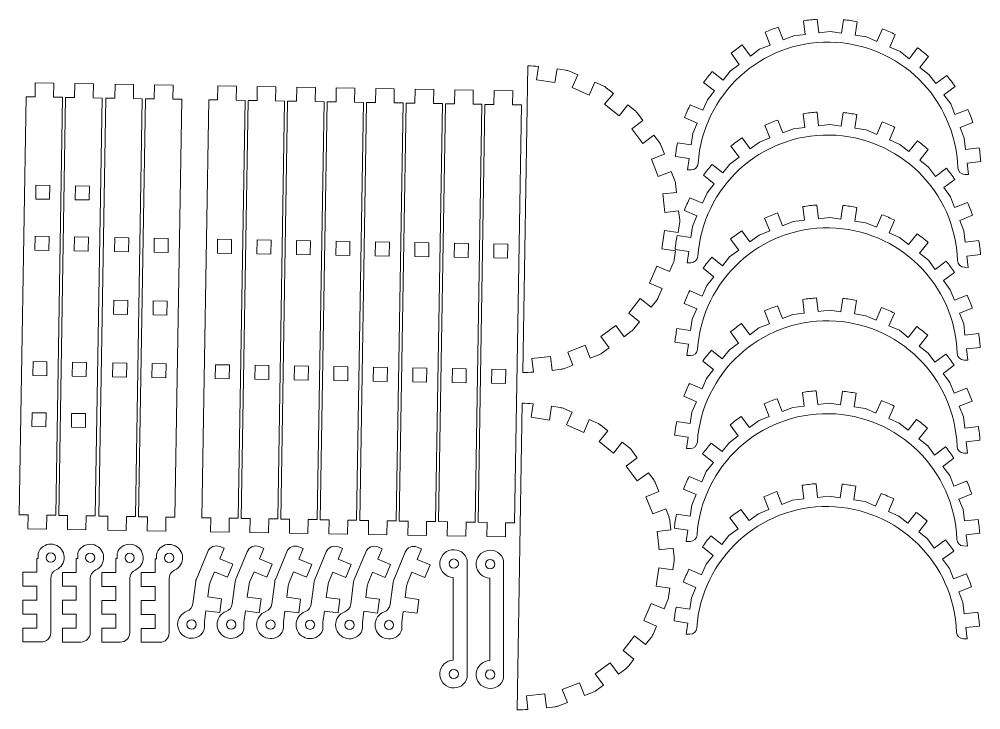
# Model space of a CAD drawing. Header units: millimetres. Extents: x 8 to 562, y 135 to 410.
# Drawn here: x 355.4 to 562.4, y 134.6 to 283.2 of the extents above; entities that cross this region are included whole.
import ezdxf

# ---------------------------------------------------------------- set-up
doc = ezdxf.new("R2010")
doc.units = ezdxf.units.MM

msp = doc.modelspace()

# ---------------------------------------------------------------- linework, layer by layer
at = {"color": 7, "linetype": 'Continuous', "lineweight": 15}
for p, q in [((524.57, 279.96), (524.23, 282.9)), ((527.21, 283.24), (527.55, 280.3)), ((532.41, 280.22), (532.84, 283.15)), ((535.81, 282.71), (535.37, 279.78)), ((517.07, 277.68), (515.98, 280.43)), ((518.77, 281.54), (519.86, 278.78)), ((519.86, 278.78), (522.14, 279.68)), ((522.14, 279.68), (524.57, 279.96)), ((527.55, 280.3), (529.98, 280.58)), ((529.98, 280.58), (532.41, 280.22)), ((535.37, 279.78), (537.8, 279.42)), ((540.04, 278.44), (541.23, 281.16)), ((543.98, 279.97), (542.8, 277.25)), ((511.06, 277.7), (512.82, 275.32)), ((514.79, 276.78), (517.07, 277.68)), ((537.8, 279.42), (540.04, 278.44)), ((510.41, 273.53), (508.65, 275.91)), ((512.82, 275.32), (514.79, 276.78)), ((542.8, 277.25), (545.04, 276.27)), ((545.04, 276.27), (546.96, 274.75)), ((546.96, 274.75), (548.81, 277.07)), ((508.44, 272.07), (510.41, 273.53)), ((551.16, 275.2), (549.31, 272.88)), ((463.79, 207.21), (464.88, 273.2)), ((467.2, 273.08), (466.76, 270.17)), ((470.72, 269.59), (471.16, 272.55)), ((473.09, 272.27), (471.16, 272.55)), ((475.63, 271.28), (473.84, 272.05)), ((475.63, 271.28), (474.44, 268.52)), ((504.6, 272), (506.92, 270.16)), ((506.92, 270.16), (508.44, 272.07)), ((549.31, 272.88), (551.23, 271.36)), ((551.23, 271.36), (552.69, 269.39)), ((358.78, 266.52), (358.83, 269.52)), ((362.83, 269.46), (358.83, 269.52)), ((362.83, 269.46), (362.78, 266.46)), ((367.28, 266.38), (367.33, 269.38)), ((371.33, 269.32), (367.33, 269.38)), ((371.33, 269.32), (371.28, 266.32)), ((375.95, 266.24), (376, 269.24)), ((379.99, 269.17), (376, 269.24)), ((379.99, 269.17), (379.94, 266.17)), ((466.76, 270.17), (470.72, 269.59)), ((478.11, 266.93), (479.3, 269.68)), ((481.09, 268.91), (479.3, 269.68)), ((505.05, 267.81), (502.73, 269.65)), ((552.69, 269.39), (555.07, 271.16)), ((384.44, 266.1), (384.49, 269.1)), ((388.49, 269.03), (384.49, 269.1)), ((388.49, 269.03), (388.44, 266.03)), ((398.09, 265.87), (398.14, 268.87)), ((402.13, 268.81), (398.14, 268.87)), ((402.13, 268.81), (402.09, 265.81)), ((406.58, 265.73), (406.63, 268.73)), ((410.63, 268.67), (406.63, 268.73)), ((410.63, 268.67), (410.58, 265.67)), ((415.08, 265.59), (415.13, 268.59)), ((419.13, 268.52), (415.13, 268.59)), ((419.13, 268.52), (419.08, 265.52)), ((423.58, 265.45), (423.63, 268.45)), ((427.63, 268.38), (423.63, 268.45)), ((427.63, 268.38), (427.58, 265.38)), ((432.08, 265.31), (432.13, 268.31)), ((436.13, 268.24), (432.13, 268.31)), ((436.13, 268.24), (436.08, 265.24)), ((440.58, 265.17), (440.63, 268.17)), ((444.63, 268.1), (440.63, 268.17)), ((444.63, 268.1), (444.58, 265.1)), ((449.08, 265.03), (449.13, 268.03)), ((453.13, 267.96), (449.13, 268.03)), ((453.13, 267.96), (453.08, 264.96)), ((457.58, 264.89), (457.63, 267.89)), ((461.63, 267.82), (457.63, 267.89)), ((461.63, 267.82), (461.58, 264.82)), ((474.44, 268.52), (478.11, 266.93)), ((483.29, 267.29), (481.42, 264.94)), ((483.29, 267.29), (481.76, 268.51)), ((503.53, 265.89), (505.05, 267.81)), ((556.86, 268.75), (554.47, 266.98)), ((356.86, 266.56), (355.37, 176.57)), ((356.86, 266.56), (358.78, 266.52)), ((362.78, 266.46), (364.71, 266.43)), ((363.22, 176.44), (364.71, 266.43)), ((365.36, 266.41), (363.87, 176.43)), ((365.36, 266.41), (367.28, 266.38)), ((371.28, 266.32), (373.21, 266.28)), ((371.71, 176.3), (373.21, 266.28)), ((374.02, 266.27), (372.53, 176.28)), ((374.02, 266.27), (375.95, 266.24)), ((379.94, 266.17), (381.87, 266.14)), ((380.38, 176.15), (381.87, 266.14)), ((382.52, 266.13), (381.03, 176.14)), ((382.52, 266.13), (384.44, 266.1)), ((388.44, 266.03), (390.37, 266)), ((388.88, 176.01), (390.37, 266)), ((396.16, 265.9), (394.67, 175.92)), ((396.16, 265.9), (398.09, 265.87)), ((402.09, 265.81), (404.01, 265.77)), ((402.52, 175.79), (404.01, 265.77)), ((404.66, 265.76), (403.17, 175.78)), ((404.66, 265.76), (406.58, 265.73)), ((410.58, 265.67), (412.51, 265.63)), ((411.02, 175.65), (412.51, 265.63)), ((413.16, 265.62), (411.67, 175.64)), ((413.16, 265.62), (415.08, 265.59)), ((419.08, 265.52), (421.01, 265.49)), ((419.52, 175.51), (421.01, 265.49)), ((421.66, 265.48), (420.17, 175.49)), ((421.66, 265.48), (423.58, 265.45)), ((427.58, 265.38), (429.51, 265.35)), ((428.02, 175.36), (429.51, 265.35)), ((430.16, 265.34), (428.67, 175.35)), ((430.16, 265.34), (432.08, 265.31)), ((436.08, 265.24), (438.01, 265.21)), ((436.51, 175.22), (438.01, 265.21)), ((438.66, 265.2), (437.16, 175.21)), ((438.66, 265.2), (440.58, 265.17)), ((444.58, 265.1), (446.5, 265.07)), ((445.01, 175.08), (446.5, 265.07)), ((447.15, 265.06), (445.66, 175.07)), ((447.15, 265.06), (449.08, 265.03)), ((502.56, 263.64), (503.53, 265.89)), ((554.47, 266.98), (555.93, 265.01)), ((555.93, 265.01), (556.83, 262.73)), ((453.08, 264.96), (455, 264.93)), ((453.51, 174.94), (455, 264.93)), ((455.65, 264.92), (454.16, 174.93)), ((455.65, 264.92), (457.58, 264.89)), ((461.58, 264.82), (463.5, 264.79)), ((462.01, 174.8), (463.5, 264.79)), ((481.42, 264.94), (484.56, 262.46)), ((484.56, 262.46), (486.42, 264.81)), ((487.95, 263.59), (486.42, 264.81)), ((489.65, 261.47), (488.49, 263.03)), ((499.83, 264.82), (502.56, 263.64)), ((527.16, 263.24), (527.49, 260.3)), ((532.35, 260.22), (532.79, 263.15)), ((556.83, 262.73), (559.59, 263.82)), ((489.65, 261.47), (487.24, 259.68)), ((501.36, 260.89), (498.64, 262.07)), ((500.39, 258.64), (501.36, 260.89)), ((518.71, 261.54), (519.8, 258.78)), ((524.51, 259.96), (524.18, 262.9)), ((535.75, 262.71), (535.32, 259.78)), ((539.99, 258.44), (541.17, 261.16)), ((560.69, 261.03), (557.93, 259.94)), ((487.24, 259.68), (489.63, 256.47)), ((517.01, 257.68), (515.92, 260.43)), ((519.8, 258.78), (522.08, 259.68)), ((522.08, 259.68), (524.51, 259.96)), ((527.49, 260.3), (529.93, 260.58)), ((529.93, 260.58), (532.35, 260.22)), ((535.32, 259.78), (537.74, 259.42)), ((537.74, 259.42), (539.99, 258.44)), ((543.92, 259.97), (542.74, 257.25)), ((557.93, 259.94), (558.83, 257.66)), ((489.63, 256.47), (492.04, 258.25)), ((493.2, 256.69), (492.04, 258.25)), ((500.03, 256.22), (500.39, 258.64)), ((511, 257.7), (512.76, 255.32)), ((512.76, 255.32), (514.73, 256.78)), ((514.73, 256.78), (517.01, 257.68)), ((542.74, 257.25), (544.99, 256.27)), ((546.91, 254.75), (548.75, 257.07)), ((558.83, 257.66), (559.11, 255.23)), ((494.29, 254.19), (493.58, 256)), ((497.09, 256.65), (500.03, 256.22)), ((510.35, 253.53), (508.59, 255.91)), ((544.99, 256.27), (546.91, 254.75)), ((551.1, 255.2), (549.25, 252.88)), ((559.11, 255.23), (562.06, 255.57)), ((494.29, 254.19), (491.5, 253.09)), ((491.5, 253.09), (492.97, 249.37)), ((499.58, 253.25), (496.65, 253.69)), ((499.22, 250.83), (499.58, 253.25)), ((508.39, 252.07), (510.35, 253.53)), ((549.25, 252.88), (551.17, 251.36)), ((562.4, 252.59), (559.45, 252.25)), ((500.02, 250.81), (499.22, 250.83)), ((504.54, 252), (506.86, 250.16)), ((506.86, 250.16), (508.39, 252.07)), ((551.17, 251.36), (552.63, 249.39)), ((552.63, 249.39), (555.01, 251.16)), ((559.45, 252.25), (559.73, 249.82)), ((492.97, 249.37), (495.76, 250.47)), ((496.48, 248.65), (495.76, 250.47)), ((505, 247.81), (502.67, 249.65)), ((556.8, 248.75), (554.42, 246.98)), ((559.73, 249.82), (558.94, 249.83)), ((358.97, 247.52), (358.92, 244.52)), ((361.97, 247.47), (358.97, 247.52)), ((361.92, 244.47), (361.97, 247.47)), ((367.47, 247.38), (367.42, 244.38)), ((370.47, 247.33), (367.47, 247.38)), ((370.42, 244.33), (370.47, 247.33)), ((496.89, 245.96), (496.67, 247.89)), ((503.47, 245.89), (505, 247.81)), ((554.42, 246.98), (555.88, 245.01)), ((358.92, 244.52), (361.92, 244.47)), ((367.42, 244.38), (370.42, 244.33)), ((496.89, 245.96), (493.91, 245.62)), ((493.91, 245.62), (494.37, 241.64)), ((499.78, 244.82), (502.5, 243.64)), ((502.5, 243.64), (503.47, 245.89)), ((555.88, 245.01), (556.78, 242.73)), ((524.46, 239.96), (524.12, 242.9)), ((527.1, 243.24), (527.44, 240.3)), ((532.29, 240.22), (532.73, 243.15)), ((535.7, 242.71), (535.26, 239.78)), ((556.78, 242.73), (559.53, 243.82)), ((494.37, 241.64), (497.35, 241.98)), ((497.57, 240.05), (497.35, 241.98)), ((501.3, 240.89), (498.58, 242.07)), ((500.33, 238.64), (501.3, 240.89)), ((516.95, 237.68), (515.87, 240.43)), ((518.66, 241.54), (519.74, 238.78)), ((527.44, 240.3), (529.87, 240.58)), ((529.87, 240.58), (532.29, 240.22)), ((539.93, 238.44), (541.11, 241.16)), ((560.64, 241.03), (557.88, 239.94)), ((497.27, 237.34), (497.56, 239.26)), ((499.97, 236.22), (500.33, 238.64)), ((519.74, 238.78), (522.02, 239.68)), ((522.02, 239.68), (524.46, 239.96)), ((535.26, 239.78), (537.68, 239.42)), ((537.68, 239.42), (539.93, 238.44)), ((543.86, 239.97), (542.68, 237.25)), ((557.88, 239.94), (558.78, 237.66)), ((358.79, 236.52), (358.74, 233.52)), ((361.79, 236.47), (358.79, 236.52)), ((361.74, 233.47), (361.79, 236.47)), ((367.28, 236.38), (367.23, 233.38)), ((370.28, 236.33), (367.28, 236.38)), ((370.23, 233.33), (370.28, 236.33)), ((375.95, 236.24), (375.9, 233.24)), ((378.95, 236.19), (375.95, 236.24)), ((378.9, 233.19), (378.95, 236.19)), ((384.45, 236.09), (384.4, 233.1)), ((387.45, 236.04), (384.45, 236.09)), ((387.4, 233.05), (387.45, 236.04)), ((494.3, 237.78), (493.71, 233.82)), ((497.27, 237.34), (494.3, 237.78)), ((497.04, 236.65), (499.97, 236.22)), ((510.94, 237.7), (512.71, 235.32)), ((512.71, 235.32), (514.68, 236.78)), ((514.68, 236.78), (516.95, 237.68)), ((542.68, 237.25), (544.93, 236.27)), ((544.93, 236.27), (546.85, 234.75)), ((546.85, 234.75), (548.69, 237.07)), ((558.78, 237.66), (559.06, 235.23)), ((398.09, 235.87), (398.04, 232.87)), ((401.09, 235.82), (398.09, 235.87)), ((401.04, 232.82), (401.09, 235.82)), ((406.59, 235.73), (406.54, 232.73)), ((409.59, 235.68), (406.59, 235.73)), ((409.54, 232.68), (409.59, 235.68)), ((415.09, 235.59), (415.04, 232.59)), ((418.09, 235.54), (415.09, 235.59)), ((418.04, 232.54), (418.09, 235.54)), ((423.59, 235.45), (423.54, 232.45)), ((426.58, 235.4), (423.59, 235.45)), ((426.54, 232.4), (426.58, 235.4)), ((432.08, 235.31), (432.03, 232.31)), ((435.08, 235.26), (432.08, 235.31)), ((435.03, 232.26), (435.08, 235.26)), ((440.58, 235.16), (440.53, 232.17)), ((443.58, 235.12), (440.58, 235.16)), ((443.53, 232.12), (443.58, 235.12)), ((449.08, 235.02), (449.03, 232.02)), ((452.08, 234.97), (449.08, 235.02)), ((452.03, 231.97), (452.08, 234.97)), ((457.58, 234.88), (457.53, 231.88)), ((460.58, 234.83), (457.58, 234.88)), ((460.53, 231.83), (460.58, 234.83)), ((510.3, 233.53), (508.53, 235.91)), ((551.04, 235.2), (549.2, 232.88)), ((559.06, 235.23), (562, 235.57)), ((358.74, 233.52), (361.74, 233.47)), ((367.23, 233.38), (370.23, 233.33)), ((375.9, 233.24), (378.9, 233.19)), ((384.4, 233.1), (387.4, 233.05)), ((398.04, 232.87), (401.04, 232.82)), ((406.54, 232.73), (409.54, 232.68)), ((415.04, 232.59), (418.04, 232.54)), ((423.54, 232.45), (426.54, 232.4)), ((432.03, 232.31), (435.03, 232.26)), ((440.53, 232.17), (443.53, 232.12)), ((449.03, 232.02), (452.03, 231.97)), ((457.53, 231.88), (460.53, 231.83)), ((493.71, 233.82), (496.68, 233.38)), ((496.4, 231.45), (496.68, 233.38)), ((499.53, 233.25), (496.59, 233.69)), ((499.17, 230.83), (499.53, 233.25)), ((504.48, 232), (506.81, 230.16)), ((506.81, 230.16), (508.33, 232.07)), ((508.33, 232.07), (510.3, 233.53)), ((549.2, 232.88), (551.12, 231.36)), ((562.34, 232.59), (559.4, 232.25)), ((559.4, 232.25), (559.68, 229.82)), ((492.65, 230.1), (491.06, 226.43)), ((495.4, 228.91), (492.65, 230.1)), ((495.4, 228.91), (496.18, 230.7)), ((499.96, 230.81), (499.17, 230.83)), ((551.12, 231.36), (552.57, 229.39)), ((552.57, 229.39), (554.96, 231.16)), ((559.68, 229.82), (558.88, 229.83)), ((504.94, 227.81), (502.62, 229.65)), ((503.42, 225.89), (504.94, 227.81)), ((556.74, 228.75), (554.36, 226.98)), ((491.06, 226.43), (493.81, 225.24)), ((502.44, 223.64), (503.42, 225.89)), ((554.36, 226.98), (555.82, 225.01)), ((493.04, 223.45), (493.81, 225.24)), ((499.72, 224.82), (502.44, 223.64)), ((555.82, 225.01), (556.72, 222.73)), ((556.72, 222.73), (559.48, 223.82)), ((375.72, 222.74), (375.68, 219.74)), ((378.72, 222.69), (375.72, 222.74)), ((378.67, 219.69), (378.72, 222.69)), ((384.22, 222.6), (384.17, 219.6)), ((387.22, 222.55), (384.22, 222.6)), ((387.17, 219.55), (387.22, 222.55)), ((489.07, 223.12), (486.59, 219.98)), ((491.42, 221.25), (489.07, 223.12)), ((491.42, 221.25), (492.63, 222.78)), ((501.25, 220.89), (498.53, 222.07)), ((518.6, 221.54), (519.69, 218.78)), ((524.4, 219.96), (524.06, 222.9)), ((527.04, 223.24), (527.38, 220.3)), ((532.24, 220.22), (532.67, 223.15)), ((535.64, 222.71), (535.2, 219.78)), ((375.68, 219.74), (378.67, 219.69)), ((384.17, 219.6), (387.17, 219.55)), ((486.59, 219.98), (488.94, 218.12)), ((500.27, 218.64), (501.25, 220.89)), ((516.9, 217.68), (515.81, 220.43)), ((519.69, 218.78), (521.97, 219.68)), ((521.97, 219.68), (524.4, 219.96)), ((527.38, 220.3), (529.81, 220.58)), ((529.81, 220.58), (532.24, 220.22)), ((535.2, 219.78), (537.63, 219.42)), ((539.87, 218.44), (541.06, 221.16)), ((543.81, 219.97), (542.63, 217.25)), ((560.58, 221.03), (557.82, 219.94)), ((557.82, 219.94), (558.72, 217.66)), ((487.72, 216.59), (488.94, 218.12)), ((499.91, 216.22), (500.27, 218.64)), ((510.89, 217.7), (512.65, 215.32)), ((514.62, 216.78), (516.9, 217.68)), ((537.63, 219.42), (539.87, 218.44)), ((558.72, 217.66), (559, 215.23)), ((483.81, 217.3), (480.59, 214.91)), ((485.59, 214.89), (483.81, 217.3)), ((485.59, 214.89), (487.16, 216.05)), ((496.98, 216.65), (499.91, 216.22)), ((510.24, 213.53), (508.48, 215.91)), ((512.65, 215.32), (514.62, 216.78)), ((542.63, 217.25), (544.87, 216.27)), ((544.87, 216.27), (546.79, 214.75)), ((546.79, 214.75), (548.64, 217.07)), ((559, 215.23), (561.95, 215.57)), ((480.59, 214.91), (482.38, 212.5)), ((499.47, 213.25), (496.54, 213.69)), ((499.11, 210.83), (499.47, 213.25)), ((508.27, 212.07), (510.24, 213.53)), ((550.99, 215.2), (549.14, 212.88)), ((477.21, 213.04), (473.49, 211.57)), ((473.49, 211.57), (474.6, 208.78)), ((478.32, 210.25), (477.21, 213.04)), ((480.81, 211.34), (482.38, 212.5)), ((504.43, 212), (506.75, 210.16)), ((506.75, 210.16), (508.27, 212.07)), ((549.14, 212.88), (551.06, 211.36)), ((551.06, 211.36), (552.52, 209.39)), ((562.29, 212.59), (559.34, 212.25)), ((559.34, 212.25), (559.62, 209.82)), ((358.34, 209.52), (358.29, 206.52)), ((361.34, 209.47), (358.34, 209.52)), ((361.29, 206.47), (361.34, 209.47)), ((366.84, 209.38), (366.79, 206.38)), ((369.84, 209.33), (366.84, 209.38)), ((369.79, 206.33), (369.84, 209.33)), ((375.5, 209.24), (375.45, 206.24)), ((378.5, 209.19), (375.5, 209.24)), ((378.45, 206.19), (378.5, 209.19)), ((469.74, 210.63), (465.77, 210.17)), ((465.77, 210.17), (466.11, 207.25)), ((470.09, 207.65), (469.74, 210.63)), ((478.32, 210.25), (480.13, 210.96)), ((499.91, 210.82), (499.11, 210.83)), ((504.88, 207.81), (502.56, 209.65)), ((552.52, 209.39), (554.9, 211.16)), ((559.62, 209.82), (558.82, 209.83)), ((384, 209.1), (383.95, 206.1)), ((387, 209.05), (384, 209.1)), ((386.95, 206.05), (387, 209.05)), ((397.64, 208.87), (397.59, 205.87)), ((400.64, 208.82), (397.64, 208.87)), ((400.59, 205.82), (400.64, 208.82)), ((406.14, 208.73), (406.09, 205.73)), ((409.14, 208.68), (406.14, 208.73)), ((409.09, 205.68), (409.14, 208.68)), ((414.64, 208.59), (414.59, 205.59)), ((417.64, 208.54), (414.64, 208.59)), ((417.59, 205.54), (417.64, 208.54)), ((423.14, 208.45), (423.09, 205.45)), ((426.14, 208.4), (423.14, 208.45)), ((426.09, 205.4), (426.14, 208.4)), ((431.64, 208.31), (431.59, 205.31)), ((434.64, 208.26), (431.64, 208.31)), ((434.59, 205.26), (434.64, 208.26)), ((440.14, 208.17), (440.09, 205.17)), ((443.14, 208.12), (440.14, 208.17)), ((443.09, 205.12), (443.14, 208.12)), ((448.63, 208.03), (448.58, 205.03)), ((451.63, 207.98), (448.63, 208.03)), ((451.58, 204.98), (451.63, 207.98)), ((457.13, 207.89), (457.08, 204.89)), ((460.13, 207.84), (457.13, 207.89)), ((460.08, 204.84), (460.13, 207.84)), ((470.09, 207.65), (472.02, 207.87)), ((472.78, 208.06), (474.6, 208.78)), ((503.36, 205.89), (504.88, 207.81)), ((556.69, 208.75), (554.3, 206.98)), ((358.29, 206.52), (361.29, 206.47)), ((366.79, 206.38), (369.79, 206.33)), ((375.45, 206.24), (378.45, 206.19)), ((383.95, 206.1), (386.95, 206.05)), ((397.59, 205.87), (400.59, 205.82)), ((406.09, 205.73), (409.09, 205.68)), ((414.59, 205.59), (417.59, 205.54)), ((423.09, 205.45), (426.09, 205.4)), ((431.59, 205.31), (434.59, 205.26)), ((440.09, 205.17), (443.09, 205.12)), ((448.58, 205.03), (451.58, 204.98)), ((502.39, 203.64), (503.36, 205.89)), ((554.3, 206.98), (555.76, 205.01)), ((555.76, 205.01), (556.66, 202.73)), ((457.08, 204.89), (460.08, 204.84)), ((499.66, 204.82), (502.39, 203.64)), ((524.34, 199.96), (524.01, 202.9)), ((526.99, 203.24), (527.32, 200.3)), ((532.18, 200.22), (532.62, 203.15)), ((556.66, 202.73), (559.42, 203.82)), ((501.19, 200.89), (498.47, 202.07)), ((500.22, 198.64), (501.19, 200.89)), ((518.54, 201.54), (519.63, 198.78)), ((535.58, 202.71), (535.15, 199.78)), ((539.82, 198.44), (541, 201.16)), ((560.52, 201.03), (557.76, 199.94)), ((462.58, 134.57), (463.68, 200.56)), ((465.99, 200.44), (465.56, 197.54)), ((469.52, 196.95), (469.96, 199.92)), ((471.89, 199.63), (469.96, 199.92)), ((474.43, 198.64), (472.64, 199.42)), ((516.84, 197.68), (515.75, 200.44)), ((519.63, 198.78), (521.91, 199.68)), ((521.91, 199.68), (524.34, 199.96)), ((527.32, 200.3), (529.76, 200.58)), ((529.76, 200.58), (532.18, 200.22)), ((535.15, 199.78), (537.57, 199.42)), ((537.57, 199.42), (539.82, 198.44)), ((543.75, 199.97), (542.57, 197.25)), ((557.76, 199.94), (558.66, 197.66)), ((358.16, 198.52), (358.11, 195.53)), ((361.16, 198.48), (358.16, 198.52)), ((361.11, 195.48), (361.16, 198.48)), ((366.65, 198.38), (366.61, 195.38)), ((369.65, 198.33), (366.65, 198.38)), ((369.6, 195.33), (369.65, 198.33)), ((465.56, 197.54), (469.52, 196.95)), ((474.43, 198.64), (473.23, 195.89)), ((476.9, 194.3), (478.1, 197.05)), ((479.89, 196.27), (478.1, 197.05)), ((499.86, 196.22), (500.22, 198.64)), ((510.83, 197.7), (512.59, 195.32)), ((512.59, 195.32), (514.56, 196.78)), ((514.56, 196.78), (516.84, 197.68)), ((542.57, 197.25), (544.82, 196.27)), ((546.74, 194.75), (548.58, 197.07)), ((558.66, 197.66), (558.94, 195.23)), ((358.11, 195.53), (361.11, 195.48)), ((366.61, 195.38), (369.6, 195.33)), ((473.23, 195.89), (476.9, 194.3)), ((482.08, 194.66), (480.22, 192.31)), ((482.08, 194.66), (480.56, 195.87)), ((496.92, 196.65), (499.86, 196.22)), ((510.18, 193.53), (508.42, 195.91)), ((544.82, 196.27), (546.74, 194.75)), ((550.93, 195.2), (549.08, 192.88)), ((558.94, 195.23), (561.89, 195.57)), ((499.41, 193.25), (496.48, 193.69)), ((499.05, 190.83), (499.41, 193.25)), ((508.22, 192.07), (510.18, 193.53)), ((549.08, 192.88), (551, 191.36)), ((562.23, 192.59), (559.28, 192.25)), ((480.22, 192.31), (483.35, 189.82)), ((483.35, 189.82), (485.22, 192.17)), ((486.74, 190.96), (485.22, 192.17)), ((499.85, 190.82), (499.05, 190.83)), ((504.37, 192), (506.69, 190.16)), ((506.69, 190.16), (508.22, 192.07)), ((551, 191.36), (552.46, 189.39)), ((552.46, 189.39), (554.84, 191.16)), ((559.28, 192.25), (559.56, 189.82)), ((488.45, 188.83), (486.04, 187.04)), ((488.45, 188.83), (487.29, 190.39)), ((504.83, 187.81), (502.5, 189.65)), ((556.63, 188.75), (554.25, 186.98)), ((559.56, 189.82), (558.77, 189.83)), ((486.04, 187.04), (488.42, 183.83)), ((503.3, 185.89), (504.83, 187.81)), ((554.25, 186.98), (555.71, 185.01)), ((488.42, 183.83), (490.83, 185.61)), ((491.99, 184.05), (490.83, 185.61)), ((499.61, 184.82), (502.33, 183.64)), ((502.33, 183.64), (503.3, 185.89)), ((555.71, 185.01), (556.61, 182.73)), ((493.09, 181.55), (492.37, 183.36)), ((524.29, 179.96), (523.95, 182.9)), ((526.93, 183.24), (527.27, 180.3)), ((532.12, 180.22), (532.56, 183.15)), ((535.53, 182.71), (535.09, 179.78)), ((556.61, 182.73), (559.36, 183.82)), ((493.09, 181.55), (490.3, 180.45)), ((490.3, 180.45), (491.77, 176.73)), ((501.13, 180.89), (498.41, 182.07)), ((500.16, 178.64), (501.13, 180.89)), ((516.78, 177.68), (515.7, 180.44)), ((518.49, 181.54), (519.57, 178.78)), ((527.27, 180.3), (529.7, 180.58)), ((529.7, 180.58), (532.12, 180.22)), ((539.76, 178.44), (540.94, 181.16)), ((560.47, 181.03), (557.71, 179.94)), ((499.8, 176.22), (500.16, 178.64)), ((519.57, 178.78), (521.85, 179.68)), ((521.85, 179.68), (524.29, 179.96)), ((535.09, 179.78), (537.51, 179.42)), ((537.51, 179.42), (539.76, 178.44)), ((543.69, 179.97), (542.51, 177.25)), ((557.71, 179.94), (558.61, 177.66)), ((357.29, 176.54), (355.37, 176.57)), ((357.24, 173.54), (357.29, 176.54)), ((361.29, 176.47), (361.24, 173.47)), ((363.22, 176.44), (361.29, 176.47)), ((365.79, 176.4), (363.87, 176.43)), ((365.74, 173.4), (365.79, 176.4)), ((369.79, 176.33), (369.74, 173.33)), ((371.71, 176.3), (369.79, 176.33)), ((374.45, 176.25), (372.53, 176.28)), ((374.41, 173.25), (374.45, 176.25)), ((378.45, 176.19), (378.4, 173.19)), ((380.38, 176.15), (378.45, 176.19)), ((382.95, 176.11), (381.03, 176.14)), ((382.9, 173.11), (382.95, 176.11)), ((386.95, 176.04), (386.9, 173.05)), ((388.88, 176.01), (386.95, 176.04)), ((491.77, 176.73), (494.56, 177.83)), ((495.28, 176.02), (494.56, 177.83)), ((496.87, 176.66), (499.8, 176.22)), ((510.77, 177.7), (512.54, 175.32)), ((512.54, 175.32), (514.51, 176.78)), ((514.51, 176.78), (516.78, 177.68)), ((542.51, 177.25), (544.76, 176.27)), ((544.76, 176.27), (546.68, 174.75)), ((546.68, 174.75), (548.52, 177.07)), ((558.61, 177.66), (558.89, 175.23)), ((396.6, 175.89), (394.67, 175.92)), ((396.55, 172.89), (396.6, 175.89)), ((400.59, 175.82), (400.54, 172.82)), ((402.52, 175.79), (400.59, 175.82)), ((405.09, 175.74), (403.17, 175.78)), ((405.04, 172.74), (405.09, 175.74)), ((409.09, 175.68), (409.04, 172.68)), ((411.02, 175.65), (409.09, 175.68)), ((413.59, 175.6), (411.67, 175.64)), ((413.54, 172.6), (413.59, 175.6)), ((417.59, 175.54), (417.54, 172.54)), ((419.52, 175.51), (417.59, 175.54)), ((422.09, 175.46), (420.17, 175.49)), ((422.04, 172.46), (422.09, 175.46)), ((426.09, 175.4), (426.04, 172.4)), ((428.02, 175.36), (426.09, 175.4)), ((430.59, 175.32), (428.67, 175.35)), ((430.54, 172.32), (430.59, 175.32)), ((434.59, 175.26), (434.54, 172.26)), ((436.51, 175.22), (434.59, 175.26)), ((439.09, 175.18), (437.16, 175.21)), ((439.04, 172.18), (439.09, 175.18)), ((443.09, 175.11), (443.04, 172.12)), ((445.01, 175.08), (443.09, 175.11)), ((447.59, 175.04), (445.66, 175.07)), ((447.54, 172.04), (447.59, 175.04)), ((451.59, 174.97), (451.54, 171.97)), ((453.51, 174.94), (451.59, 174.97)), ((456.09, 174.9), (454.16, 174.93)), ((456.04, 171.9), (456.09, 174.9)), ((460.09, 174.83), (460.04, 171.83)), ((462.01, 174.8), (460.09, 174.83)), ((495.69, 173.32), (495.47, 175.26)), ((510.13, 173.53), (508.36, 175.92)), ((550.87, 175.2), (549.03, 172.88)), ((558.89, 175.23), (561.83, 175.57)), ((357.24, 173.54), (361.24, 173.47)), ((365.74, 173.4), (369.74, 173.33)), ((374.41, 173.25), (378.4, 173.19)), ((382.9, 173.11), (386.9, 173.05)), ((396.55, 172.89), (400.54, 172.82)), ((405.04, 172.74), (409.04, 172.68)), ((413.54, 172.6), (417.54, 172.54)), ((422.04, 172.46), (426.04, 172.4)), ((430.54, 172.32), (434.54, 172.26)), ((439.04, 172.18), (443.04, 172.12)), ((447.54, 172.04), (451.54, 171.97)), ((456.04, 171.9), (460.04, 171.83)), ((495.69, 173.32), (492.71, 172.98)), ((492.71, 172.98), (493.16, 169)), ((499.36, 173.25), (496.42, 173.69)), ((499, 170.83), (499.36, 173.25)), ((504.31, 172), (506.64, 170.16)), ((506.64, 170.16), (508.16, 172.07)), ((508.16, 172.07), (510.13, 173.53)), ((549.03, 172.88), (550.95, 171.36)), ((562.17, 172.59), (559.23, 172.25)), ((559.23, 172.25), (559.51, 169.82)), ((499.79, 170.82), (499, 170.83)), ((550.95, 171.36), (552.4, 169.39)), ((552.4, 169.39), (554.79, 171.16)), ((559.51, 169.82), (558.71, 169.83)), ((359.45, 167.9), (359.45, 167.17)), ((367.95, 167.88), (367.95, 167.15)), ((376.45, 167.86), (376.45, 167.12)), ((384.95, 167.83), (384.95, 167.1)), ((395.97, 168.63), (393.51, 162.69)), ((398.57, 167.07), (399.5, 169.33)), ((399.5, 169.33), (398.58, 169.71)), ((404.47, 168.6), (402.01, 162.67)), ((407.07, 167.04), (408, 169.3)), ((408, 169.3), (407.08, 169.69)), ((412.97, 168.58), (410.51, 162.64)), ((415.57, 167.02), (416.5, 169.28)), ((416.5, 169.28), (415.58, 169.66)), ((421.47, 168.56), (419.01, 162.62)), ((424.07, 166.99), (425, 169.26)), ((425, 169.26), (424.08, 169.64)), ((429.97, 168.53), (427.51, 162.6)), ((432.57, 166.97), (433.5, 169.23)), ((433.5, 169.23), (432.58, 169.62)), ((438.47, 168.51), (436.01, 162.57)), ((441.07, 166.95), (442, 169.21)), ((442, 169.21), (441.08, 169.59)), ((493.16, 169), (496.14, 169.35)), ((496.37, 167.41), (496.14, 169.35)), ((504.77, 167.81), (502.45, 169.65)), ((503.25, 165.89), (504.77, 167.81)), ((556.57, 168.75), (554.19, 166.98)), ((359.15, 167.17), (359.15, 164.17)), ((359.45, 167.17), (359.15, 167.17)), ((367.95, 167.15), (367.65, 167.15)), ((367.65, 167.15), (367.65, 164.15)), ((376.15, 167.12), (376.15, 164.12)), ((376.45, 167.12), (376.15, 167.12)), ((384.65, 167.1), (384.65, 164.1)), ((384.95, 167.1), (384.65, 167.1)), ((401.34, 165.92), (398.57, 167.07)), ((400.19, 163.15), (401.34, 165.92)), ((409.84, 165.89), (407.07, 167.04)), ((408.69, 163.12), (409.84, 165.89)), ((418.34, 165.87), (415.57, 167.02)), ((417.19, 163.1), (418.34, 165.87)), ((426.84, 165.85), (424.07, 166.99)), ((425.69, 163.07), (426.84, 165.85)), ((435.34, 165.82), (432.57, 166.97)), ((434.19, 163.05), (435.34, 165.82)), ((443.84, 165.8), (441.07, 166.95)), ((442.69, 163.03), (443.84, 165.8)), ((451.83, 141.5), (451.83, 166.8)), ((459.66, 141.38), (459.66, 166.68)), ((496.07, 164.7), (496.35, 166.63)), ((502.27, 163.64), (503.25, 165.89)), ((554.19, 166.98), (555.65, 165.01)), ((356.15, 164.17), (356.15, 161.17)), ((359.15, 164.17), (356.15, 164.17)), ((364.65, 164.15), (364.65, 161.15)), ((367.65, 164.15), (364.65, 164.15)), ((376.15, 164.12), (373.15, 164.12)), ((373.15, 164.12), (373.15, 161.12)), ((381.65, 164.1), (381.65, 161.1)), ((384.65, 164.1), (381.65, 164.1)), ((396.48, 162.03), (397.42, 164.29)), ((397.42, 164.29), (400.19, 163.15)), ((404.98, 162.01), (405.92, 164.27)), ((405.92, 164.27), (408.69, 163.12)), ((413.48, 161.98), (414.42, 164.25)), ((414.42, 164.25), (417.19, 163.1)), ((421.98, 161.96), (422.92, 164.22)), ((422.92, 164.22), (425.69, 163.07)), ((430.48, 161.93), (431.42, 164.2)), ((431.42, 164.2), (434.19, 163.05)), ((438.98, 161.91), (439.92, 164.17)), ((439.92, 164.17), (442.69, 163.03)), ((493.1, 165.14), (492.51, 161.18)), ((496.07, 164.7), (493.1, 165.14)), ((499.55, 164.82), (502.27, 163.64)), ((555.65, 165.01), (556.55, 162.73)), ((556.55, 162.73), (559.31, 163.82)), ((362.15, 151.17), (362.15, 162.86)), ((370.65, 151.15), (370.65, 162.84)), ((379.15, 151.12), (379.15, 162.82)), ((387.65, 151.1), (387.65, 162.79)), ((393.37, 162.19), (392.74, 157.38)), ((396.28, 161.27), (396.48, 162.03)), ((401.87, 162.16), (401.24, 157.36)), ((404.78, 161.25), (404.98, 162.01)), ((410.37, 162.14), (409.74, 157.34)), ((413.28, 161.23), (413.48, 161.98)), ((418.87, 162.12), (418.24, 157.31)), ((421.78, 161.2), (421.98, 161.96)), ((427.37, 162.09), (426.74, 157.29)), ((430.28, 161.18), (430.48, 161.93)), ((435.87, 162.07), (435.24, 157.26)), ((438.78, 161.15), (438.98, 161.91)), ((448.83, 163.03), (448.83, 145.26)), ((456.66, 162.92), (456.66, 145.15)), ((501.08, 160.89), (498.36, 162.07)), ((356.15, 161.17), (359.15, 161.17)), ((359.15, 161.17), (359.15, 158.17)), ((364.65, 161.15), (367.65, 161.15)), ((367.65, 161.15), (367.65, 158.15)), ((373.15, 161.12), (376.15, 161.12)), ((376.15, 161.12), (376.15, 158.12)), ((381.65, 161.1), (384.65, 161.1)), ((384.65, 161.1), (384.65, 158.1)), ((395.96, 158.85), (396.28, 161.27)), ((404.46, 158.82), (404.78, 161.25)), ((412.96, 158.8), (413.28, 161.23)), ((421.46, 158.77), (421.78, 161.2)), ((429.96, 158.75), (430.28, 161.18)), ((438.46, 158.73), (438.78, 161.15)), ((492.51, 161.18), (495.48, 160.74)), ((495.19, 158.81), (495.48, 160.74)), ((500.1, 158.64), (501.08, 160.89)), ((560.41, 161.03), (557.65, 159.94)), ((557.65, 159.94), (558.55, 157.66)), ((356.15, 158.17), (356.15, 155.17)), ((359.15, 158.17), (356.15, 158.17)), ((364.65, 158.15), (364.65, 155.15)), ((367.65, 158.15), (364.65, 158.15)), ((373.15, 158.12), (373.15, 155.12)), ((376.15, 158.12), (373.15, 158.12)), ((381.65, 158.1), (381.65, 155.1)), ((384.65, 158.1), (381.65, 158.1)), ((398.93, 158.45), (395.96, 158.85)), ((398.54, 155.48), (398.93, 158.45)), ((407.43, 158.43), (404.46, 158.82)), ((407.04, 155.46), (407.43, 158.43)), ((415.93, 158.41), (412.96, 158.8)), ((415.54, 155.43), (415.93, 158.41)), ((424.43, 158.38), (421.46, 158.77)), ((424.04, 155.41), (424.43, 158.38)), ((432.93, 158.36), (429.96, 158.75)), ((432.54, 155.38), (432.93, 158.36)), ((441.43, 158.33), (438.46, 158.73)), ((441.04, 155.36), (441.43, 158.33)), ((491.45, 157.47), (489.86, 153.8)), ((494.2, 156.27), (491.45, 157.47)), ((494.2, 156.27), (494.98, 158.06)), ((499.74, 156.22), (500.1, 158.64)), ((558.55, 157.66), (558.83, 155.23)), ((395.25, 153.47), (395.57, 155.87)), ((395.57, 155.87), (398.54, 155.48)), ((403.75, 153.44), (404.07, 155.85)), ((404.07, 155.85), (407.04, 155.46)), ((412.25, 153.42), (412.57, 155.82)), ((412.57, 155.82), (415.54, 155.43)), ((420.75, 153.39), (421.07, 155.8)), ((421.07, 155.8), (424.04, 155.41)), ((429.25, 153.37), (429.57, 155.78)), ((429.57, 155.78), (432.54, 155.38)), ((437.75, 153.35), (438.07, 155.75)), ((438.07, 155.75), (441.04, 155.36)), ((496.81, 156.66), (499.74, 156.22)), ((558.83, 155.23), (561.78, 155.57)), ((356.15, 155.17), (359.15, 155.17)), ((359.15, 155.17), (359.15, 152.17)), ((364.65, 155.15), (367.65, 155.15)), ((367.65, 155.15), (367.65, 152.15)), ((373.15, 155.12), (376.15, 155.12)), ((376.15, 155.12), (376.15, 152.12)), ((381.65, 155.1), (384.65, 155.1)), ((384.65, 155.1), (384.65, 152.1)), ((395.25, 152.31), (395.25, 153.47)), ((403.75, 152.29), (403.75, 153.44)), ((412.25, 152.27), (412.25, 153.42)), ((420.75, 152.24), (420.75, 153.39)), ((429.25, 152.22), (429.25, 153.37)), ((437.75, 152.19), (437.75, 153.35)), ((489.86, 153.8), (492.61, 152.6)), ((499.3, 153.25), (496.37, 153.69)), ((498.94, 150.83), (499.3, 153.25)), ((356.15, 152.17), (356.15, 149.17)), ((359.15, 152.17), (356.15, 152.17)), ((367.65, 152.15), (364.65, 152.15)), ((364.65, 152.15), (364.65, 149.15)), ((373.15, 152.12), (373.15, 149.12)), ((376.15, 152.12), (373.15, 152.12)), ((381.65, 152.1), (381.65, 149.1)), ((384.65, 152.1), (381.65, 152.1)), ((491.83, 150.81), (492.61, 152.6)), ((562.12, 152.59), (559.17, 152.25)), ((559.17, 152.25), (559.45, 149.82)), ((356.15, 149.17), (360.15, 149.17)), ((364.65, 149.15), (368.65, 149.15)), ((373.15, 149.12), (377.15, 149.12)), ((381.65, 149.1), (385.65, 149.1)), ((487.87, 150.48), (485.38, 147.35)), ((490.22, 148.62), (487.87, 150.48)), ((490.22, 148.62), (491.43, 150.14)), ((499.74, 150.82), (498.94, 150.83)), ((559.45, 149.82), (558.65, 149.83)), ((485.38, 147.35), (487.73, 145.48)), ((486.52, 143.96), (487.73, 145.48)), ((482.6, 144.66), (479.39, 142.28)), ((484.39, 142.25), (482.6, 144.66)), ((484.39, 142.25), (485.96, 143.41)), ((479.39, 142.28), (481.18, 139.87)), ((476.01, 140.4), (472.29, 138.93)), ((472.29, 138.93), (473.39, 136.14)), ((477.11, 137.61), (476.01, 140.4)), ((479.61, 138.71), (481.18, 139.87)), ((468.54, 137.99), (464.57, 137.54)), ((464.57, 137.54), (464.9, 134.62)), ((468.88, 135.01), (468.54, 137.99)), ((477.11, 137.61), (478.93, 138.33)), ((468.88, 135.01), (470.82, 135.23)), ((471.58, 135.42), (473.39, 136.14))]:
    msp.add_line(p, q, dxfattribs=at)
for centre in [(362.15, 167.34), (370.65, 167.31), (379.15, 167.29), (387.65, 167.27), (448.93, 166.03), (456.76, 165.92), (392.48, 152.95), (400.98, 152.93), (409.48, 152.9), (417.98, 152.88), (426.48, 152.85), (434.98, 152.83), (448.93, 142.27), (456.76, 142.15)]:
    msp.add_circle(centre, 1, dxfattribs=at)
for centre, radius, start, end in [((529.48, 250.32), 33, 93.9367, 99.1472), ((529.48, 250.32), 33, 78.9367, 84.1472), ((529.48, 250.32), 33, 108.9367, 114.1472), ((529.48, 250.32), 33, 63.9367, 69.1472), ((529.48, 250.32), 28, 1.9566, 176.1274), ((529.48, 250.32), 33, 123.9367, 129.1472), ((529.48, 250.32), 33, 48.9367, 54.1472), ((464.33, 240.21), 33, 85.0256, 89.051), ((472.65, 269.3), 3, 66.551, 81.551), ((529.48, 250.32), 33, 138.9367, 144.1472), ((529.48, 250.32), 33, 33.9367, 39.1472), ((479.9, 266.16), 3, 51.551, 66.551), ((486.08, 261.24), 3, 36.551, 51.551), ((529.48, 250.32), 33, 153.9367, 159.1472), ((529.42, 230.32), 33, 93.9367, 99.1472), ((529.42, 230.32), 33, 78.9367, 84.1472), ((529.48, 250.32), 33, 18.9367, 24.1472), ((529.42, 230.32), 33, 108.9367, 114.1472), ((529.42, 230.32), 33, 63.9367, 69.1472), ((529.42, 230.32), 28, 1.9566, 176.1274), ((529.42, 230.32), 33, 123.9367, 129.1472), ((529.42, 230.32), 33, 48.9367, 54.1472), ((490.79, 254.9), 3, 21.551, 36.551), ((529.48, 250.32), 33, 168.9367, 174.1472), ((529.48, 250.32), 33, 3.9367, 9.1472), ((500.05, 252.31), 1.5, 269.042, 356.1274), ((529.42, 230.32), 33, 138.9367, 144.1472), ((529.42, 230.32), 33, 33.9367, 39.1472), ((558.96, 251.33), 1.5, 181.9566, 269.042), ((493.69, 247.55), 3, 6.551, 21.551), ((529.42, 230.32), 33, 153.9367, 159.1472), ((529.37, 210.32), 33, 93.9367, 99.1472), ((529.37, 210.32), 33, 78.9367, 84.1472), ((529.42, 230.32), 33, 18.9367, 24.1472), ((529.37, 210.32), 33, 108.9367, 114.1472), ((529.37, 210.32), 33, 63.9367, 69.1472), ((494.59, 239.7), 3, 351.551, 6.551), ((529.37, 210.32), 28, 1.9566, 176.1274), ((529.42, 230.32), 33, 168.9367, 174.1472), ((529.37, 210.32), 33, 123.9367, 129.1472), ((529.37, 210.32), 33, 48.9367, 54.1472), ((529.42, 230.32), 33, 3.9367, 9.1472), ((499.99, 232.31), 1.5, 269.042, 356.1274), ((529.37, 210.32), 33, 138.9367, 144.1472), ((493.43, 231.89), 3, 336.551, 351.551), ((529.37, 210.32), 33, 33.9367, 39.1472), ((558.9, 231.33), 1.5, 181.9566, 269.042), ((529.37, 210.32), 33, 153.9367, 159.1472), ((529.37, 210.32), 33, 18.9367, 24.1472), ((490.29, 224.64), 3, 321.551, 336.551), ((529.31, 190.32), 33, 108.9367, 114.1472), ((529.31, 190.32), 33, 93.9367, 99.1472), ((529.31, 190.32), 33, 78.9367, 84.1472), ((529.31, 190.32), 33, 63.9367, 69.1472), ((529.31, 190.32), 28, 1.9566, 176.1274), ((529.31, 190.32), 33, 123.9367, 129.1472), ((485.37, 218.46), 3, 306.551, 321.551), ((529.37, 210.32), 33, 168.9367, 174.1472), ((529.31, 190.32), 33, 48.9367, 54.1472), ((529.37, 210.32), 33, 3.9367, 9.1472), ((479.03, 213.75), 3, 291.551, 306.551), ((499.93, 212.31), 1.5, 269.042, 356.1274), ((529.31, 190.32), 33, 138.9367, 144.1472), ((558.85, 211.33), 1.5, 181.9566, 269.042), ((529.31, 190.32), 33, 33.9367, 39.1472), ((464.33, 240.21), 33, 269.051, 273.0764), ((471.68, 210.85), 3, 276.551, 291.551), ((529.31, 190.32), 33, 153.9367, 159.1472), ((529.25, 170.32), 33, 93.9367, 99.1472), ((529.25, 170.32), 33, 78.9367, 84.1472), ((529.31, 190.32), 33, 18.9367, 24.1472), ((529.25, 170.32), 33, 108.9367, 114.1472), ((529.25, 170.32), 33, 63.9367, 69.1472), ((463.13, 167.57), 33, 85.0256, 89.051), ((471.45, 196.66), 3, 66.551, 81.551), ((529.25, 170.32), 28, 1.9566, 176.1274), ((529.25, 170.32), 33, 123.9367, 129.1472), ((529.25, 170.32), 33, 48.9367, 54.1472), ((478.69, 193.52), 3, 51.551, 66.551), ((529.31, 190.32), 33, 168.9367, 174.1472), ((529.31, 190.32), 33, 3.9367, 9.1472), ((484.88, 188.61), 3, 36.551, 51.551), ((499.88, 192.31), 1.5, 269.042, 356.1274), ((529.25, 170.32), 33, 138.9367, 144.1472), ((529.25, 170.32), 33, 33.9367, 39.1472), ((558.79, 191.33), 1.5, 181.9566, 269.042), ((529.25, 170.32), 33, 153.9367, 159.1472), ((489.58, 182.26), 3, 21.551, 36.551), ((529.2, 150.32), 33, 93.9367, 99.1472), ((529.2, 150.32), 33, 78.9367, 84.1472), ((529.25, 170.32), 33, 18.9367, 24.1472), ((529.2, 150.32), 33, 108.9367, 114.1472), ((529.2, 150.32), 33, 63.9367, 69.1472), ((529.2, 150.32), 28, 1.9566, 176.1274), ((492.48, 174.92), 3, 6.551, 21.551), ((529.25, 170.32), 33, 168.9367, 174.1472), ((529.2, 150.32), 33, 123.9367, 129.1472), ((529.2, 150.32), 33, 48.9367, 54.1472), ((529.25, 170.32), 33, 3.9367, 9.1472), ((499.82, 172.32), 1.5, 269.042, 356.1274), ((529.2, 150.32), 33, 138.9367, 144.1472), ((362.15, 167.34), 2.9, 294.0895, 141.0576), ((370.65, 167.31), 2.9, 294.0895, 141.0576), ((379.15, 167.29), 2.9, 294.0895, 141.0576), ((387.65, 167.27), 2.9, 294.0895, 141.0576), ((397.81, 167.86), 2, 67.5, 157.5), ((406.31, 167.84), 2, 67.5, 157.5), ((414.81, 167.82), 2, 67.5, 157.5), ((423.31, 167.79), 2, 67.5, 157.5), ((529.2, 150.32), 33, 33.9367, 39.1472), ((558.73, 171.33), 1.5, 181.9566, 269.042), ((361.45, 167.9), 2, 141.0576, 180), ((369.95, 167.88), 2, 141.0576, 180), ((378.45, 167.86), 2, 141.0576, 180), ((386.95, 167.83), 2, 141.0576, 180), ((431.81, 167.77), 2, 67.5, 157.5), ((440.31, 167.74), 2, 67.5, 157.5), ((448.93, 166.03), 3, 14.8351, 268.0898), ((456.76, 165.92), 3, 14.8351, 268.0898), ((493.39, 167.07), 3, 351.551, 6.551), ((364.15, 162.86), 2, 114.0895, 180), ((372.65, 162.84), 2, 114.0895, 180), ((381.15, 162.82), 2, 114.0895, 180), ((389.65, 162.79), 2, 114.0895, 180), ((529.2, 150.32), 33, 153.9367, 159.1472), ((529.2, 150.32), 33, 18.9367, 24.1472), ((395.35, 161.93), 2, 157.5, 172.5), ((403.85, 161.9), 2, 157.5, 172.5), ((412.35, 161.88), 2, 157.5, 172.5), ((420.85, 161.85), 2, 157.5, 172.5), ((429.35, 161.83), 2, 157.5, 172.5), ((437.85, 161.81), 2, 157.5, 172.5), ((390.76, 157.64), 2, 290.1589, 352.5), ((399.26, 157.62), 2, 290.1589, 352.5), ((492.23, 159.25), 3, 336.551, 351.551), ((392.48, 152.95), 3, 110.1589, 320.3543), ((400.98, 152.93), 3, 110.1589, 320.3543), ((409.48, 152.9), 3, 110.1589, 320.3543), ((407.76, 157.6), 2, 290.1589, 352.5), ((417.98, 152.88), 3, 110.1589, 320.3543), ((416.26, 157.57), 2, 290.1589, 352.5), ((426.48, 152.85), 3, 110.1589, 320.3543), ((424.76, 157.55), 2, 290.1589, 352.5), ((434.98, 152.83), 3, 110.1589, 320.3543), ((433.26, 157.52), 2, 290.1589, 352.5), ((529.2, 150.32), 33, 168.9367, 174.1472), ((529.2, 150.32), 33, 3.9367, 9.1472), ((360.15, 151.17), 2, 270, 0), ((368.65, 151.15), 2, 270, 0), ((393.25, 152.31), 2, 320.3543, 0), ((401.75, 152.29), 2, 320.3543, 0), ((410.25, 152.27), 2, 320.3543, 0), ((418.75, 152.24), 2, 320.3543, 0), ((427.25, 152.22), 2, 320.3543, 0), ((435.75, 152.19), 2, 320.3543, 0), ((499.76, 152.32), 1.5, 269.042, 356.1274), ((558.68, 151.33), 1.5, 181.9566, 269.042), ((377.15, 151.12), 2, 270, 0), ((385.65, 151.1), 2, 270, 0), ((489.08, 152.01), 3, 321.551, 336.551), ((448.93, 142.27), 3, 91.9102, 345.1649), ((456.76, 142.15), 3, 91.9102, 345.1649), ((484.17, 145.82), 3, 306.551, 321.551), ((477.82, 141.12), 3, 291.551, 306.551), ((463.13, 167.57), 33, 269.051, 273.0764), ((470.48, 138.22), 3, 276.551, 291.551)]:
    msp.add_arc(centre, radius, start, end, dxfattribs=at)

doc.saveas('drawing.dxf')
